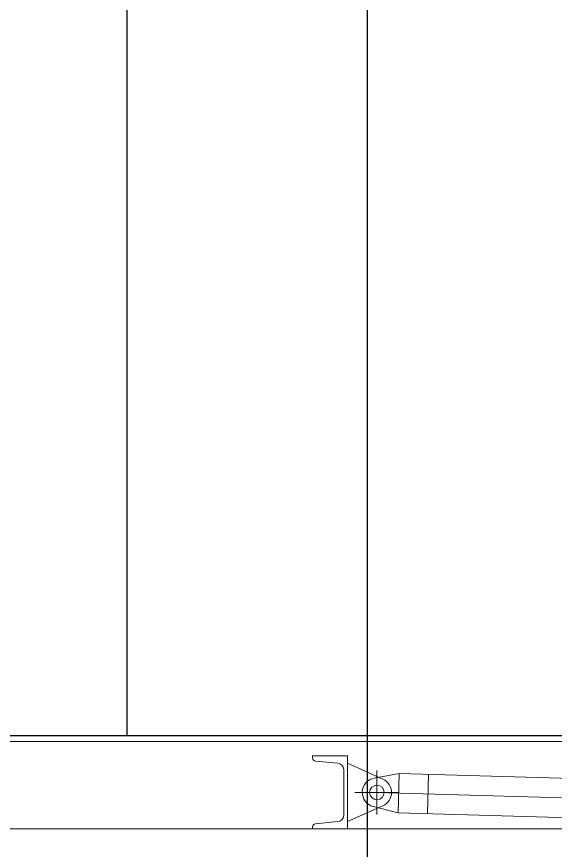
# Model space of a CAD drawing. Header units: millimetres. Extents: x -39468 to 212532, y -94717 to 83483.
# Drawn here: x 84020 to 84757, y 18843 to 19984 of the extents above; entities that cross this region are included whole.
import ezdxf

# ---------------------------------------------------------------- set-up
doc = ezdxf.new("R2010")
doc.units = ezdxf.units.MM
doc.header["$LTSCALE"] = 300
doc.header["$MEASUREMENT"] = 0
doc.linetypes.add('주단면도-1$0$STD_CENTER', pattern=[66, 60, -2, 2, -2])
doc.layers.get('0').update_dxf_attribs({"linetype": 'CONTINUOUS'})
doc.layers.add('A-HAT-2', color=254, linetype='CONTINUOUS')
doc.layers.add('주단면도-1$0$A-ST-AXIS-CEN', color=252, linetype='주단면도-1$0$STD_CENTER')

# ---------------------------------------------------------------- blocks, each defined once
blk = doc.blocks.new('DL-1(단)')
at = {"layer": 'A-HAT-2', "linetype": 'Continuous', "lineweight": 15}
for p, q in [((67, 0), (2868, 0)), ((67, -8), (2868, -8)), ((427, -128), (427, -28)), ((427, -128), (427, -28)), ((427, -28), (475, -28)), ((475, -28), (475, -30.8)), ((475, -28), (475, -30.8)), ((427, -38), (378.7, -59.8)), ((440.8, -38), (470.8, -35)), ((356.2, -51.9), (119.3, -58.8)), ((316.2, -53), (317.7, -107)), ((356.2, -51.9), (357.7, -105.9)), ((356.2, -51.9), (390.6, -58.3)), ((386.9, -108), (386.9, -48)), ((432.3, -109.5), (432.3, -46.5)), ((77, -87), (386.9, -78)), ((416.9, -78), (356.9, -78)), ((357.7, -105.9), (391.8, -97.4)), ((427, -118), (378.7, -96.2)), ((357.7, -105.9), (120.8, -112.7)), ((440.8, -118), (470.8, -121)), ((475, -128), (475, -125.2)), ((67, -128), (2832, -128)), ((427, -128), (475, -128))]:
    blk.add_line(p, q, dxfattribs=at)
blk.add_circle((386.9, -78), 10, dxfattribs=at)
blk.add_circle((386.9, -78), 10, dxfattribs=at)
blk.add_circle((386.9, -78), 10, dxfattribs=at)
blk.add_circle((386.9, -78), 10, dxfattribs=at)
blk.add_circle((386.9, -78), 10, dxfattribs=at)
for centre, radius, start, end in [((470.8, -30.8), 4.2, 270, 0), ((440.8, -46.5), 8.5, 90, 180), ((386.9, -78), 20, 114.2642, 245.7358), ((386.9, -78), 20, 283.9459, 79.3808), ((440.8, -109.5), 8.5, 180, 270), ((470.8, -125.2), 4.2, 0, 90)]:
    blk.add_arc(centre, radius, start, end, dxfattribs=at)

msp = doc.modelspace()

# ---------------------------------------------------------------- linework, layer by layer
msp.add_line((84171, 19000), (84171, 27650))
at = {"layer": '주단면도-1$0$A-ST-AXIS-CEN', "linetype": 'Continuous'}
for p, q in [((84500, 55500), (84500, 0)), ((84500, 55500), (84500, 0)), ((0, 19000), (153520.7, 19000))]:
    msp.add_line(p, q, dxfattribs=at)

# ---------------------------------------------------------------- block references
at = {"xscale": -1}
msp.add_blockref('DL-1(단)', (84900, 19000), dxfattribs=at)

doc.saveas('drawing.dxf')
